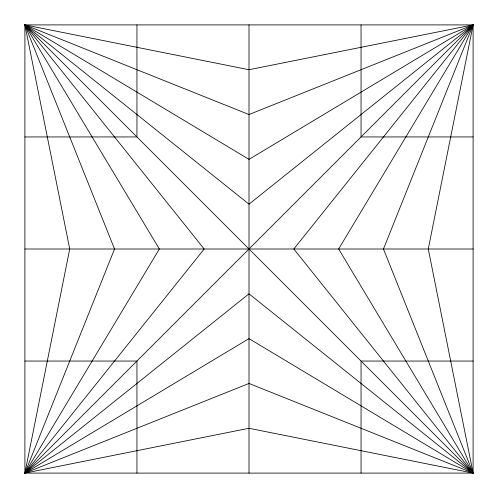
<?xml version="1.0" encoding="UTF-8"?>
<svg xmlns="http://www.w3.org/2000/svg" width="498" height="498" viewBox="0 0 498 498"><rect width="100%" height="100%" fill="white"/><g stroke="black" fill="none" stroke-linecap="round" stroke-linejoin="round"><path stroke-width="0.75" d="M24.9 473.1L69.72 249L24.9 24.9L473.1 24.9L473.1 473.1L24.9 473.1L24.9 24.9L249 69.72L473.1 24.9L428.28 249L473.1 473.1L249 428.28L24.9 473.1L114.54 249L24.9 24.9L249 114.54L473.1 24.9L383.46 249L473.1 473.1L249 383.46L24.9 473.1L159.36 249L24.9 24.9L249 159.36L473.1 24.9L338.64 249L473.1 473.1L249 338.64L24.9 473.1L204.18 249L24.9 24.9L249 204.18L473.1 24.9L293.82 249L473.1 473.1L249 293.82L24.9 473.1L473.1 24.9M24.9 136.95L136.95 136.95L136.95 24.9M473.1 136.95L361.05 136.95L361.05 24.9M24.9 249L473.1 249M24.9 361.05L136.95 361.05L136.95 473.1M473.1 361.05L361.05 361.05L361.05 473.1M24.9 24.9L473.1 473.1M249 24.9L249 473.1"/></g></svg>
